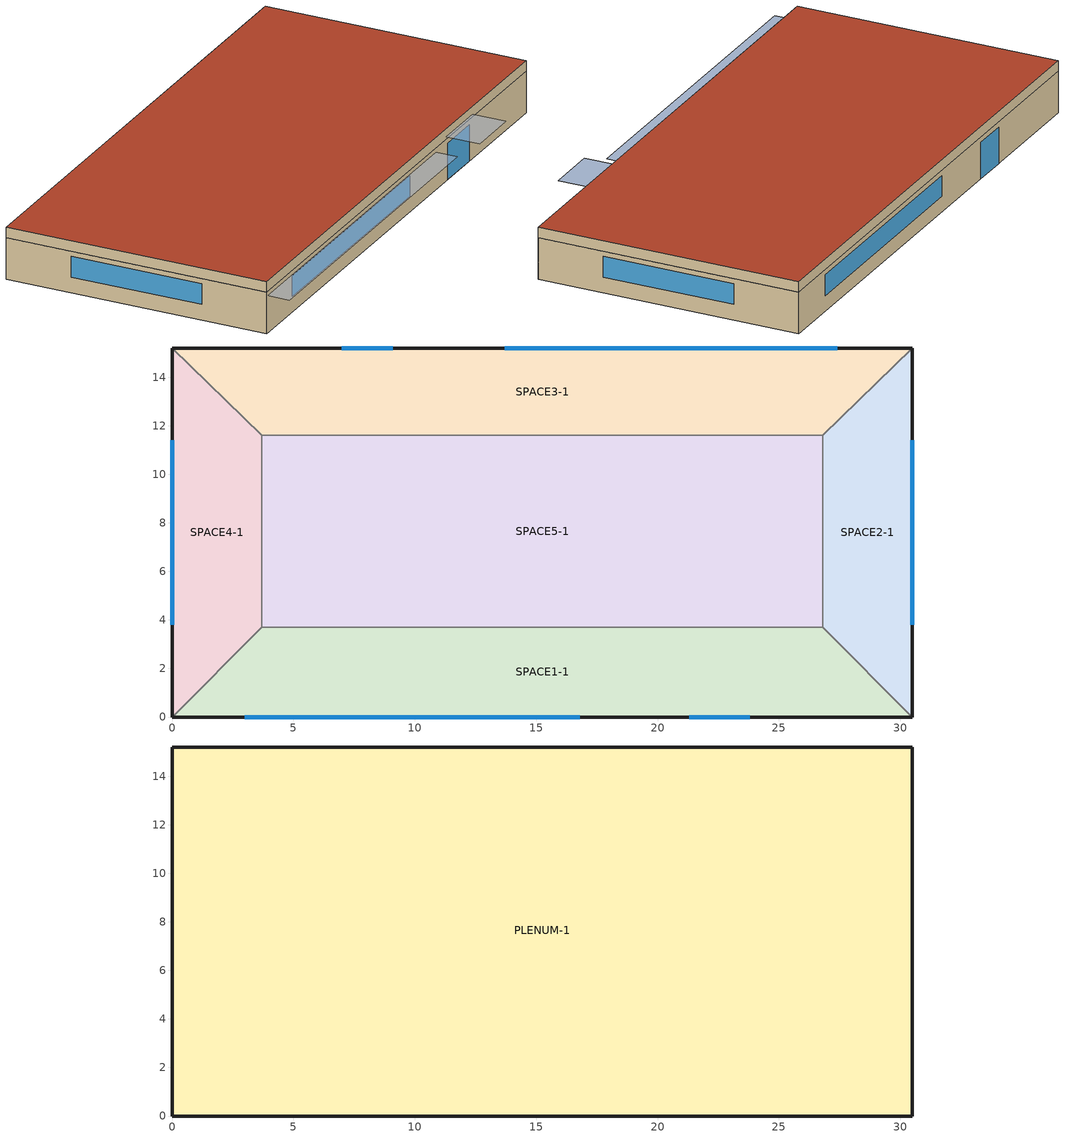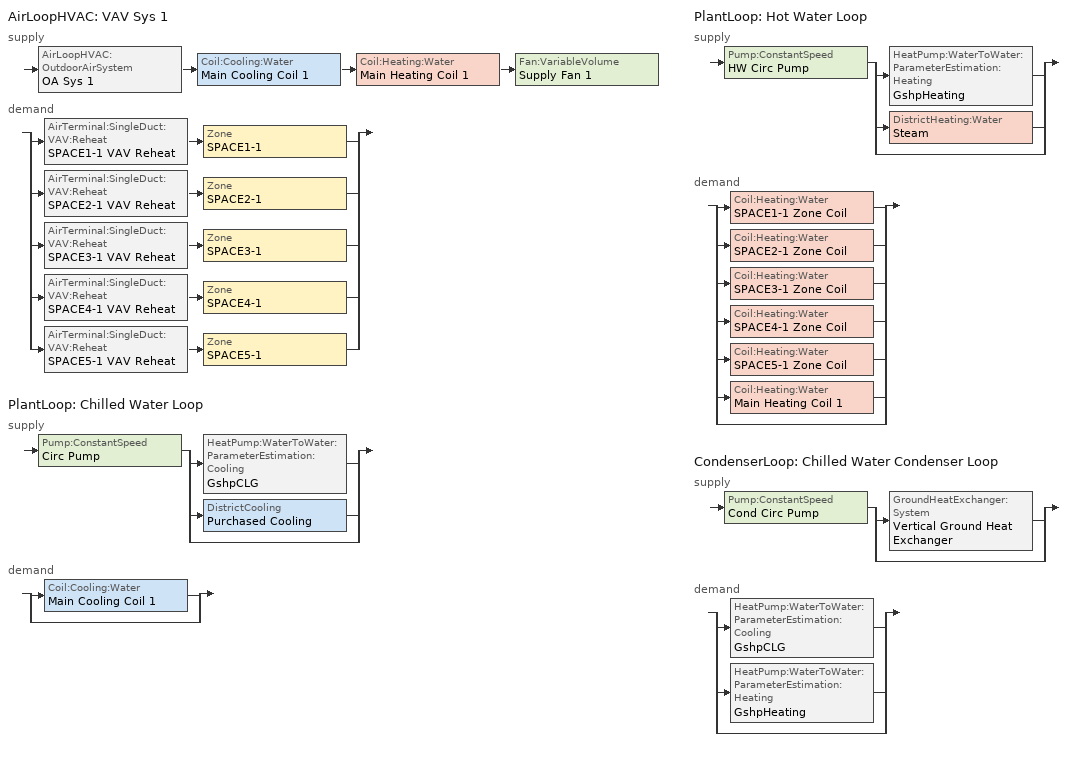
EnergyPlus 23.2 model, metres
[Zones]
SPACE3-1
 floor ground (FLOOR-SLAB-1): 26.8,11.6 3.7,11.6 0,15.2 30.5,15.2 z0
 wall outside (WALL-1): 30.5,15.2 0,15.2 z0:2.4
 wall to SPACE2-1 (INT-WALL-1): 26.8,11.6 30.5,15.2 z0:2.4
 wall to SPACE4-1 (INT-WALL-1): 0,15.2 3.7,11.6 z0:2.4
 wall to SPACE5-1 (INT-WALL-1): 3.7,11.6 26.8,11.6 z0:2.4
 window (Sgl Grey 3mm): 9.1,15.2 7,15.2 z0:2.1
 window (Dbl Clr 3mm/13mm Air): 27.4,15.2 13.7,15.2 z0.9:2.1
SPACE1-1
 floor ground (FLOOR-SLAB-1): 26.8,3.7 30.5,0 0,0 3.7,3.7 z0
 wall outside (WALL-1): 0,0 30.5,0 z0:2.4
 wall to SPACE2-1 (INT-WALL-1): 30.5,0 26.8,3.7 z0:2.4
 wall to SPACE4-1 (INT-WALL-1): 3.7,3.7 0,0 z0:2.4
 wall to SPACE5-1 (INT-WALL-1): 26.8,3.7 3.7,3.7 z0:2.4
 window (Sgl Grey 3mm): 21.3,0 23.8,0 z0:2.1
 window (Dbl Clr 3mm/13mm Air): 3,0 16.8,0 z0.9:2.1
SPACE2-1
 floor ground (FLOOR-SLAB-1): 26.8,11.6 30.5,15.2 30.5,0 26.8,3.7 z0
 wall outside (WALL-1): 30.5,0 30.5,15.2 z0:2.4
 wall to SPACE5-1 (INT-WALL-1): 26.8,11.6 26.8,3.7 z0:2.4
 window (Dbl Clr 3mm/13mm Air): 30.5,3.8 30.5,11.4 z0.9:2.1
SPACE4-1
 floor ground (FLOOR-SLAB-1): 3.7,3.7 0,0 0,15.2 3.7,11.6 z0
 wall outside (WALL-1): 0,15.2 0,0 z0:2.4
 wall to SPACE5-1 (INT-WALL-1): 3.7,3.7 3.7,11.6 z0:2.4
 window (Dbl Clr 3mm/13mm Air): 0,11.4 0,3.8 z0.9:2.1
SPACE5-1
 floor ground (FLOOR-SLAB-1): 26.8,11.6 26.8,3.7 3.7,3.7 3.7,11.6 z0
PLENUM-1
 floor to SPACE1-1 (CLNG-1): 26.8,3.7 30.5,0 0,0 3.7,3.7 z2.4
 floor to SPACE2-1 (CLNG-1): 26.8,11.6 30.5,15.2 30.5,0 26.8,3.7 z2.4
 floor to SPACE3-1 (CLNG-1): 26.8,11.6 3.7,11.6 0,15.2 30.5,15.2 z2.4
 floor to SPACE4-1 (CLNG-1): 3.7,3.7 0,0 0,15.2 3.7,11.6 z2.4
 floor to SPACE5-1 (CLNG-1): 26.8,11.6 26.8,3.7 3.7,3.7 3.7,11.6 z2.4
 wall outside (WALL-1): 30.5,15.2 0,15.2 0,0 30.5,0 30.5,15.2 z2.4:3
 roof outside (ROOF-1): 0,15.2 0,0 30.5,0 30.5,15.2 z3
shading: 0,-1.3 0,0 19.8,0 19.8,-1.3 z2.2; 21,-2 21,0 24.1,0 24.1,-2 z2.6
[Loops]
AirLoopHVAC 'VAV Sys 1'
 supply: AirLoopHVAC:OutdoorAirSystem 'OA Sys 1' > Coil:Cooling:Water 'Main Cooling Coil 1' > Coil:Heating:Water 'Main Heating Coil 1' > Fan:VariableVolume 'Supply Fan 1'
 demand: split
  | AirTerminal:SingleDuct:VAV:Reheat 'SPACE1-1 VAV Reheat' > Zone 'SPACE1-1'
  | AirTerminal:SingleDuct:VAV:Reheat 'SPACE2-1 VAV Reheat' > Zone 'SPACE2-1'
  | AirTerminal:SingleDuct:VAV:Reheat 'SPACE3-1 VAV Reheat' > Zone 'SPACE3-1'
  | AirTerminal:SingleDuct:VAV:Reheat 'SPACE4-1 VAV Reheat' > Zone 'SPACE4-1'
  | AirTerminal:SingleDuct:VAV:Reheat 'SPACE5-1 VAV Reheat' > Zone 'SPACE5-1'
PlantLoop 'Chilled Water Loop'
 supply: Pump:ConstantSpeed 'Circ Pump' > split
  | HeatPump:WaterToWater:ParameterEstimation:Cooling 'GshpCLG'
  | DistrictCooling 'Purchased Cooling'
  | bypass
 demand: split
  | Coil:Cooling:Water 'Main Cooling Coil 1'
  | bypass
PlantLoop 'Hot Water Loop'
 supply: Pump:ConstantSpeed 'HW Circ Pump' > split
  | HeatPump:WaterToWater:ParameterEstimation:Heating 'GshpHeating'
  | DistrictHeating:Water 'Steam'
  | bypass
 demand: split
  | Coil:Heating:Water 'SPACE1-1 Zone Coil'
  | Coil:Heating:Water 'SPACE2-1 Zone Coil'
  | Coil:Heating:Water 'SPACE3-1 Zone Coil'
  | Coil:Heating:Water 'SPACE4-1 Zone Coil'
  | Coil:Heating:Water 'SPACE5-1 Zone Coil'
  | Coil:Heating:Water 'Main Heating Coil 1'
  | bypass
CondenserLoop 'Chilled Water Condenser Loop'
 supply: Pump:ConstantSpeed 'Cond Circ Pump' > split
  | GroundHeatExchanger:System 'Vertical Ground Heat Exchanger'
  | bypass
 demand: split
  | HeatPump:WaterToWater:ParameterEstimation:Cooling 'GshpCLG'
  | HeatPump:WaterToWater:ParameterEstimation:Heating 'GshpHeating'
  | bypass
[Building]
Building: Loads convergence tolerance value=0.04; Maximum number of warmup days=25; Minimum number of warmup days=6; North axis=30; Solar distribution=FullExterior; Temperature convergence tolerance value=0.4; Terrain=City
[Site:GroundTemperature:BuildingSurface]
20.03, 20.03, 20.13, 20.3, 20.43, 20.52, 20.62, 20.77, 20.78, 20.55, 20.44, 20.2
[Site:GroundTemperature:Deep]
16.1, 16.1, 16.1, 16.1, 16.1, 16.1, 16.1, 16.1, 16.1, 16.1, 16.1, 16.1
[Site:GroundTemperature:Undisturbed:KusudaAchenbach]
Vertical Ground Heat Exchanger Ground Temps: 3.2, 13.375, 8, 920, 2551.09, 0.692626
[Site:Location]
CHICAGO_IL_USA TMY2-94846: Elevation=190; Latitude=41.78; Longitude=-87.75; Time zone=-6
[SizingPeriod:DesignDay] Barometric pressure=99063; Day of month=21; Daylight saving time indicator=No; Humidity condition type=WetBulb; Rain indicator=No; Snow indicator=No; Solar model indicator=ASHRAEClearSky
Name | Daily dry bulb temperature range | Day type | Maximum dry bulb temperature | Month | Sky clearness | Wetbulb or dewpoint at maximum dry bulb | Wind direction | Wind speed
CHICAGO_IL_USA Annual Cooling 1% Design Conditions DB/MCWB | 10.7 | SummerDesignDay | 31.5 | 7 | 1 | 23 | 230 | 5.3
CHICAGO_IL_USA Annual Heating 99% Design Conditions DB | 0 | WinterDesignDay | -17.3 | 1 | 0 | -17.3 | 270 | 4.9
[Construction]
CLNG-1: MAT-CLNG-1
Dbl Clr 3mm/13mm Air: CLEAR 3MM, AIR 13MM, CLEAR 3MM
FLOOR-SLAB-1: CC03
INT-WALL-1: GP02, AL21, GP02
ROOF-1: RG01, BR01, IN46, WD01
Sgl Grey 3mm: GREY 3MM
WALL-1: WD01, PW03, IN02, GP01
[Material] Thermal absorptance=0.9
Name | Conductivity | Density | Roughness | Solar absorptance | Specific heat | Thickness | Visible absorptance
BR01 | 0.162 | 1121 | VeryRough | 0.7 | 1464 | 0.0095 | 0.7
CC03 | 1.31 | 2243 | MediumRough | 0.65 | 837 | 0.1016 | 0.65
GP01 | 0.16 | 801 | MediumSmooth | 0.75 | 837 | 0.0127 | 0.75
GP02 | 0.16 | 801 | MediumSmooth | 0.75 | 837 | 0.0159 | 0.75
IN02 | 0.043 | 10 | Rough | 0.75 | 837 | 0.0901 | 0.75
IN46 | 0.023 | 24 | VeryRough | 0.5 | 1590 | 0.0762 | 0.5
PW03 | 0.115 | 545 | MediumSmooth | 0.78 | 1213 | 0.0127 | 0.78
RG01 | 1.442 | 881 | Rough | 0.65 | 1674 | 0.0127 | 0.65
WD01 | 0.115 | 513 | MediumSmooth | 0.78 | 1381 | 0.0191 | 0.78
[Material:AirGap]
AL21: Thermal resistance=0.157
[Material:NoMass]
MAT-CLNG-1: Roughness=Rough; Solar absorptance=0.65; Thermal absorptance=0.65; Thermal resistance=0.652259; Visible absorptance=0.65
[WindowMaterial:Gas]
AIR 13MM: Gas type=Air; Thickness=0.0127
[WindowMaterial:Glazing] Back side infrared hemispherical emissivity=0.84; Conductivity=0.9; Front side infrared hemispherical emissivity=0.84; Infrared transmittance at normal incidence=0; Optical data type=SpectralAverage; Thickness=0.003
Name | Back side solar reflectance at normal incidence | Back side visible reflectance at normal incidence | Front side solar reflectance at normal incidence | Front side visible reflectance at normal incidence | Solar transmittance at normal incidence | Visible transmittance at normal incidence
CLEAR 3MM | 0.075 | 0.081 | 0.075 | 0.081 | 0.837 | 0.898
GREY 3MM | 0.061 | 0.061 | 0.061 | 0.061 | 0.626 | 0.611
[AirLoopHVAC]
VAV Sys 1: Design supply air flow rate=Autosize
[AirLoopHVAC:ReturnPlenum]
Return-Plenum-1: Zone=PLENUM-1
[AirTerminal:SingleDuct:VAV:Reheat] Availability schedule=ReheatCoilAvailSched; Constant minimum air flow fraction=0.3; Convergence tolerance=0.001; Damper heating action=ReverseWithLimits; Maximum air flow rate=Autosize; Maximum flow fraction during reheat=Autosize; Maximum flow per zone floor area during reheat=Autosize; Maximum hot water or steam flow rate=0.002; Minimum hot water or steam flow rate=0; Zone minimum air flow input method=Constant
Name | Reheat coil
SPACE1-1 VAV Reheat | SPACE1-1 Zone Coil
SPACE2-1 VAV Reheat | SPACE2-1 Zone Coil
SPACE3-1 VAV Reheat | SPACE3-1 Zone Coil
SPACE4-1 VAV Reheat | SPACE4-1 Zone Coil
SPACE5-1 VAV Reheat | SPACE5-1 Zone Coil
[AvailabilityManager:Scheduled]
VAV Sys 1 Avail: Schedule=FanAvailSched
[Coil:Cooling:Water]
Main Cooling Coil 1: Availability schedule=CoolingCoilAvailSched; Design air flow rate=2.284; Design inlet air humidity ratio=0.0167; Design inlet air temperature=26.667; Design inlet water temperature=7.222; Design outlet air humidity ratio=0.0099; Design outlet air temperature=14.389; Design water flow rate=0.0033; Heat exchanger configuration=CrossFlow; Type of analysis=SimpleAnalysis
[Coil:Heating:Water] Availability schedule=ReheatCoilAvailSched; Performance input method=UFactorTimesAreaAndDesignWaterFlowRate; Rated capacity=Autosize; Rated inlet air temperature=16.6; Rated inlet water temperature=82.2; Rated outlet air temperature=32.2; Rated outlet water temperature=71.1; U factor times area value=5000
Name | Maximum water flow rate
Main Heating Coil 1 | 0.0043
SPACE1-1 Zone Coil; SPACE2-1 Zone Coil; SPACE3-1 Zone Coil; SPACE4-1 Zone Coil; SPACE5-1 Zone Coil | 0.002
[CondenserEquipmentList]
All Towers: Vertical Ground Heat Exchanger, GroundHeatExchanger:System
[CondenserEquipmentOperationSchemes]
Tower Loop Operation: Control scheme 1=Year Round Tower Operation; Control scheme 1 schedule=ON
[CondenserLoop]
Chilled Water Condenser Loop: Condenser equipment operation scheme=Tower Loop Operation; Condenser loop volume=5; Fluid type=Water; Load distribution scheme=SequentialLoad; Maximum loop flow rate=0.0033; Maximum loop temperature=80; Minimum loop flow rate=0; Minimum loop temperature=10
[Controller:OutdoorAir]
OA Controller 1: Economizer control action type=ModulateFlow; Economizer control type=FixedDryBulb; Economizer maximum limit dry bulb temperature=19; Economizer minimum limit dry bulb temperature=4; Lockout type=NoLockout; Maximum outdoor air flow rate=Autosize; Minimum limit type=FixedMinimum; Minimum outdoor air flow rate=Autosize; Minimum outdoor air schedule=Min OA Sched
[Controller:WaterCoil] Actuator variable=Flow; Control variable=Temperature; Controller convergence tolerance=0.002; Minimum actuated flow=0
Name | Action | Maximum actuated flow
Central Cooling Coil Contoller 1 | Reverse | 0.0033
Central Heating Coil Contoller 1 | Normal | 0.0043
[DesignSpecification:OutdoorAir] Outdoor air flow per person=0.00944; Outdoor air flow per zone=0; Outdoor air flow per zone floor area=0; Outdoor air method=Flow/Person
SZ DSOA SPACE1-1; SZ DSOA SPACE2-1; SZ DSOA SPACE3-1; SZ DSOA SPACE4-1; SZ DSOA SPACE5-1
[DistrictCooling]
Purchased Cooling: Nominal capacity=680000
[DistrictHeating:Water]
Steam: Nominal capacity=1000000
[ElectricEquipment] Design level calculation method=EquipmentLevel; Fraction latent=0; Fraction lost=0; Fraction radiant=0.3; Schedule=EQUIP-1
Name | Design level | Zone or zonelist or space or spacelist
SPACE1-1 ElecEq 1 | 1056 | SPACE1-1
SPACE2-1 ElecEq 1 | 456 | SPACE2-1
SPACE3-1 ElecEq 1 | 1056 | SPACE3-1
SPACE4-1 ElecEq 1 | 456 | SPACE4-1
SPACE5-1 ElecEq 1 | 1976 | SPACE5-1
[Fan:VariableVolume]
Supply Fan 1: Availability schedule=FanAvailSched; Fan power coefficient 1=0.350712; Fan power coefficient 2=0.308505; Fan power coefficient 3=-0.541374; Fan power coefficient 4=0.871988; Fan power coefficient 5=0; Fan power minimum flow fraction=0.25; Fan power minimum flow rate input method=Fraction; Fan total efficiency=0.7; Maximum flow rate=Autosize; Motor efficiency=0.9; Motor in airstream fraction=1; Pressure rise=600
[GroundHeatExchanger:ResponseFactors]
Vertical Ground Heat Exchanger g-functions: G function reference ratio=0.0005; G function g value 1=-0.348322; G function ln t ts value 1=-15.2996; G function g value 2=0.022208; G function ln t ts value 2=-14.201; G function g value 3=0.412345; G function ln t ts value 3=-13.2202; G function g value 4=0.867498; G function ln t ts value 4=-12.2086; G function g value 5=1.357839; G function ln t ts value 5=-11.1888; G function g value 6=1.852024; G function ln t ts value 6=-10.1816; G function g value 7=2.345656; G function ln t ts value 7=-9.1815; G function g value 8=2.593958; G function ln t ts value 8=-8.6809; G function g value 9=2.679; G function ln t ts value 9=-8.5; G function g value 10=3.023; G function ln t ts value 10=-7.8; G function g value 11=3.32; G function ln t ts value 11=-7.2; G function g value 12=3.681; G function ln t ts value 12=-6.5; G function g value 13=4.071; G function ln t ts value 13=-5.9; G function g value 14=4.828; G function ln t ts value 14=-5.2; G function g value 15=6.253; G function ln t ts value 15=-4.5; G function g value 16=7.894; G function ln t ts value 16=-3.963; G function g value 17=11.82; G function ln t ts value 17=-3.27; G function g value 18=15.117; G function ln t ts value 18=-2.864; G function g value 19=18.006; G function ln t ts value 19=-2.577; G function g value 20=22.887; G function ln t ts value 20=-2.171; G function g value 21=26.924; G function ln t ts value 21=-1.884; G function g value 22=38.004; G function ln t ts value 22=-1.191; G function g value 23=49.919; G function ln t ts value 23=-0.497; G function g value 24=53.407; G function ln t ts value 24=-0.274; G function g value 25=56.632; G function ln t ts value 25=-0.051; G function g value 26=59.825; G function ln t ts value 26=0.196; G function g value 27=62.349; G function ln t ts value 27=0.419; G function g value 28=64.524; G function ln t ts value 28=0.642; G function g value 29=66.412; G function ln t ts value 29=0.873; G function g value 30=67.993; G function ln t ts value 30=1.112; G function g value 31=69.162; G function ln t ts value 31=1.335; G function g value 32=70.476; G function ln t ts value 32=1.679; G function g value 33=71.361; G function ln t ts value 33=2.028; G function g value 34=71.79; G function ln t ts value 34=2.275; G function g value 35=72.511; G function ln t ts value 35=3.003; Ghe vertical properties object=Vertical Ground Heat Exchanger Props; Number of boreholes=120
[GroundHeatExchanger:System]
Vertical Ground Heat Exchanger: Design flow rate=0.0033; Ghe vertical responsefactors object=Vertical Ground Heat Exchanger g-functions; Ground thermal conductivity=0.692626; Ground thermal heat capacity=2.347e+06; Undisturbed ground temperature model=Vertical Ground Heat Exchanger Ground Temps; Undisturbed ground temperature model type=Site:GroundTemperature:Undisturbed:KusudaAchenbach
[GroundHeatExchanger:Vertical:Properties]
Vertical Ground Heat Exchanger Props: Borehole diameter=0.127016; Borehole length=76.2; Depth of top of borehole=1; Grout thermal conductivity=0.692626; Grout thermal heat capacity=3.9e+06; Pipe outer diameter=0.0266667; Pipe thermal conductivity=0.391312; Pipe thermal heat capacity=1.542e+06; Pipe thickness=0.00241285; U tube distance=0.051225
[HeatPump:WaterToWater:ParameterEstimation:Cooling]
GshpCLG: Compressor clearance factor=0.05469; Compressor suction and discharge pressure drop=92156.2; Constant part of electromechanical power losses=2803.9; High pressure cut off=0; Load side flow rate=0.003; Load side heat transfer coefficient=7761; Loss factor=0.699; Low pressure cut off=0; Maximum part load ratio=1; Minimum part load ratio=0; Nominal capacity=45000; Nominal cop=3.5; Optimum part load ratio=1; Piston displacement=0.012544; Source side flow rate=0.003; Source side heat transfer coefficient=3998; Superheating=4.8907
[HeatPump:WaterToWater:ParameterEstimation:Heating]
GshpHeating: Compressor clearance factor=0.05469; Compressor suction and discharge pressure drop=92156.2; Constant part of electromechanical power losses=2803.9; High pressure cut off=0; Load side flow rate=0.003; Load side heat transfer coefficient=7761; Loss factor=0.699; Low pressure cut off=0; Maximum part load ratio=1; Minimum part load ratio=0; Nominal capacity=50000; Nominal cop=3.5; Optimum part load ratio=1; Piston displacement=0.012544; Source side flow rate=0.003; Source side heat transfer coefficient=3998; Superheating=4.8907
[Lights] Design level calculation method=LightingLevel; End use subcategory=GeneralLights; Fraction radiant=0.59; Fraction replaceable=0; Fraction visible=0.2; Return air fraction=0.2; Schedule=LIGHTS-1
Name | Lighting level | Zone or zonelist or space or spacelist
SPACE1-1 Lights 1 | 1584 | SPACE1-1
SPACE2-1 Lights 1 | 684 | SPACE2-1
SPACE3-1 Lights 1 | 1584 | SPACE3-1
SPACE4-1 Lights 1 | 684 | SPACE4-1
SPACE5-1 Lights 1 | 2964 | SPACE5-1
[People] Activity level schedule=ActSchd; Fraction radiant=0.3; Number of people calculation method=People; Number of people schedule=OCCUPY-1
Name | Number of people | Zone or zonelist or space or spacelist
SPACE1-1 People 1 | 11 | SPACE1-1
SPACE2-1 People 1 | 5 | SPACE2-1
SPACE3-1 People 1 | 11 | SPACE3-1
SPACE4-1 People 1 | 5 | SPACE4-1
SPACE5-1 People 1 | 20 | SPACE5-1
[PlantEquipmentList]
GSHP and Purchased Cooling: GshpCLG, HeatPump:WaterToWater:ParameterEstimation:Cooling, Purchased Cooling, DistrictCooling
GSHP plant: GshpHeating, HeatPump:WaterToWater:ParameterEstimation:Heating, Steam, DistrictHeating:Water
Purchased Cooling Only: Purchased Cooling, DistrictCooling
Purchased Heating Plant: Steam, DistrictHeating:Water
[PlantEquipmentOperation:CoolingLoad] Load range 1 lower limit=0
Name | Load range 1 upper limit | Range 1 equipment list
Summer Cooling Operation | 500000 | GSHP and Purchased Cooling
Winter Cooling Operation | 900000 | Purchased Cooling Only
[PlantEquipmentOperation:HeatingLoad] Load range 1 lower limit=0
Name | Load range 1 upper limit | Range 1 equipment list | Load range 2 lower limit | Load range 2 upper limit | Range 2 equipment list
Summer Heating Operation | 9999999 | Purchased Heating Plant
Winter Heating Operation | 45000 | GSHP plant | 45000 | 9999999 | Purchased Heating Plant
[PlantEquipmentOperation:Uncontrolled]
Year Round Tower Operation: Equipment list=All Towers
[PlantEquipmentOperationSchemes]
Name | Control scheme 1 | Control scheme 1 schedule | Control scheme 2 | Control scheme 2 schedule
CW Loop Operation | Summer Cooling Operation | Summer On | Winter Cooling Operation | Winter On
Hot Loop Operation | Winter Heating Operation | winter on | Summer Heating Operation | summer on
[PlantLoop] Fluid type=Water; Load distribution scheme=Optimal; Minimum loop flow rate=0; Plant loop volume=5
Name | Maximum loop flow rate | Maximum loop temperature | Minimum loop temperature | Plant equipment operation scheme
Chilled Water Loop | 0.0033 | 98 | 1 | CW Loop Operation
Hot Water Loop | 0.0043 | 100 | 10 | Hot Loop Operation
[Pump:ConstantSpeed] Design pump head=5000; Fraction of motor inefficiencies to fluid stream=0; Motor efficiency=0.87; Pump control type=Continuous
Name | Design flow rate | Design power consumption
Circ Pump; Cond Circ Pump | 0.0033 | 25
HW Circ Pump | 0.0043 | 35
[SetpointManager:FollowGroundTemperature]
MyCondenserControl: Control variable=Temperature; Maximum setpoint temperature=80; Minimum setpoint temperature=10; Offset temperature difference=0; Setpoint node or nodelist=Condenser Supply Outlet Node
[SetpointManager:MixedAir]
Mixed Air Temp Manager 1: Control variable=Temperature; Setpoint node or nodelist=Main Branch SetPoint Node List
[SetpointManager:Scheduled] Control variable=Temperature
Name | Schedule | Setpoint node or nodelist
Chilled Water Loop Setpoint Manager | CW Loop Temp Schedule | Chilled Water Loop Setpoint Node List
Hot Water Loop Setpoint Manager | HW Loop Temp Schedule | Hot Water Loop Setpoint Node List
Supply Air Temp Manager 1 | Seasonal Reset Supply Air Temp Sch | VAV Sys 1 Outlet Node
[Sizing:System]
VAV Sys 1: 100 outdoor air in cooling=No; 100 outdoor air in heating=No; Central cooling capacity control method=VAV; Central cooling design supply air humidity ratio=0.008; Central cooling design supply air temperature=12.8; Central heating design supply air humidity ratio=0.008; Central heating design supply air temperature=16.7; Central heating maximum system air flow ratio=0.3; Cooling design capacity=Autosize; Cooling design capacity method=CoolingDesignCapacity; Cooling supply air flow rate=0; Cooling supply air flow rate method=DesignDay; Design outdoor air flow rate=Autosize; Heating design capacity=Autosize; Heating design capacity method=HeatingDesignCapacity; Heating supply air flow rate=0; Heating supply air flow rate method=DesignDay; Precool design humidity ratio=0.008; Precool design temperature=11; Preheat design humidity ratio=0.008; Preheat design temperature=7; Type of load to size on=Sensible; Type of zone sum to use=NonCoincident; Zone maximum outdoor air fraction=1
[Sizing:Zone] Account for dedicated outdoor air system=No; Cooling design air flow method=DesignDay; Cooling design air flow rate=0; Dedicated outdoor air high setpoint temperature for design=Autosize; Dedicated outdoor air low setpoint temperature for design=Autosize; Dedicated outdoor air system control strategy=NeutralSupplyAir; Heating design air flow method=DesignDay; Heating design air flow rate=0; Zone cooling design supply air humidity ratio=0.009; Zone cooling design supply air temperature=14; Zone cooling design supply air temperature input method=SupplyAirTemperature; Zone cooling sizing factor=0; Zone heating design supply air humidity ratio=0.004; Zone heating design supply air temperature=50; Zone heating design supply air temperature input method=SupplyAirTemperature; Zone heating sizing factor=0
Name | Design specification outdoor air object
SPACE1-1 | SZ DSOA SPACE1-1
SPACE2-1 | SZ DSOA SPACE2-1
SPACE3-1 | SZ DSOA SPACE3-1
SPACE4-1 | SZ DSOA SPACE4-1
SPACE5-1 | SZ DSOA SPACE5-1
[ThermostatSetpoint:DualSetpoint]
DualSetPoint: Cooling setpoint temperature schedule=Clg-SetP-Sch; Heating setpoint temperature schedule=Htg-SetP-Sch
[ThermostatSetpoint:SingleCooling]
CoolingSetpoint: Setpoint temperature schedule=Clg-SetP-Sch
[ThermostatSetpoint:SingleHeating]
HeatingSetpoint: Setpoint temperature schedule=Htg-SetP-Sch
[Zone] Multiplier=1; Type=1
Name | Ceiling height | Volume
PLENUM-1 | 0.6096 | 283.2
SPACE1-1; SPACE3-1 | 2.4384 | 239.247
SPACE2-1; SPACE4-1 | 2.4384 | 103.311
SPACE5-1 | 2.4384 | 447.683
[ZoneControl:Thermostat] Control 1=CoolingSetPoint; Control 2=HeatingSetpoint; Control 3=DualSetPoint; Control type schedule=Zone Control Type Sched
Name | Zone or zonelist
SPACE1-1 Control | SPACE1-1
SPACE2-1 Control | SPACE2-1
SPACE3-1 Control | SPACE3-1
SPACE4-1 Control | SPACE4-1
SPACE5-1 Control | SPACE5-1
[Zone equipment]
SPACE1-1: SPACE1-1 VAV Reheat
SPACE2-1: SPACE2-1 VAV Reheat
SPACE3-1: SPACE3-1 VAV Reheat
SPACE4-1: SPACE4-1 VAV Reheat
SPACE5-1: SPACE5-1 VAV Reheat
[ZoneInfiltration:DesignFlowRate] Constant term coefficient=0; Design flow rate calculation method=Flow/Zone; Schedule=INFIL-SCH; Temperature term coefficient=0; Velocity squared term coefficient=0; Velocity term coefficient=0.2237
Name | Design flow rate | Zone or zonelist or space or spacelist
SPACE1-1 Infil 1 | 0.0167 | SPACE1-1
SPACE2-1 Infil 1 | 0.00717 | SPACE2-1
SPACE3-1 Infil 1 | 0.0167 | SPACE3-1
SPACE4-1 Infil 1 | 0.00717 | SPACE4-1
SPACE5-1 Infil 1 | 0.031089 | SPACE5-1
[Schedule:Compact]
ActSchd: Through: 12/31, For: AllDays, Until: 24:00, 117.24
CW Loop Temp Schedule: Through: 12/31, For: AllDays, Until: 24:00, 7.22
Clg-SetP-Sch: Through: 12/31, For: SummerDesignDay, Until: 24:00, 23.9, For: WinterDesignDay, Until: 24:00, 40, For: WeekDays, Until: 7:00, 40, Until: 18:00, 23.9, Until: 24:00, 40, For: WeekEnds Holiday, Until: 7:00, 40, Until: 13:00, 23.9, Until: 24:00, 32.2, For: AllOtherDays, Until: 7:00, 40, Until: 18:00, 23.9, Until: 24:00, 40
CoolingCoilAvailSched: Through: 3/31, For: AllDays, Until: 24:00, 0, Through: 9/30, For: WeekDays, Until: 7:00, 0, Until: 17:00, 1, Until: 24:00, 0, For: SummerDesignDay WinterDesignDay, Until: 24:00, 1, For: AllOtherDays, Until: 24:00, 0, Through: 12/31, For: AllDays, Until: 24:00, 0
EQUIP-1: Through: 12/31, For: WeekDays SummerDesignDay CustomDay1 CustomDay2, Until: 8:00, 0.02, Until: 9:00, 0.4, Until: 14:00, 0.9, Until: 15:00, 0.8, Until: 16:00, 0.7, Until: 18:00, 0.5, Until: 20:00, 0.3, Until: 24:00, 0.02, For: Weekends WinterDesignDay Holiday, Until: 24:00, 0.2
FanAvailSched; ReheatCoilAvailSched: Through: 3/31, For: AllDays, Until: 24:00, 1, Through: 9/30, For: WeekDays, Until: 7:00, 0, Until: 17:00, 1, Until: 24:00, 0, For: SummerDesignDay WinterDesignDay, Until: 24:00, 1, For: AllOtherDays, Until: 24:00, 0, Through: 12/31, For: AllDays, Until: 24:00, 1
HW Loop Temp Schedule: Through: 12/31, For: AllDays, Until: 24:00, 82
Htg-SetP-Sch: Through: 12/31, For: SummerDesignDay, Until: 24:00, 12.8, For: WinterDesignDay, Until: 24:00, 21.1, For: WeekDays, Until: 7:00, 12.8, Until: 18:00, 21.1, Until: 24:00, 12.8, For: WeekEnds Holiday, Until: 7:00, 12.8, Until: 13:00, 21.1, Until: 24:00, 12.8, For: AllOtherDays, Until: 7:00, 12.8, Until: 18:00, 21.1, Until: 24:00, 12.8
INFIL-SCH: Through: 3/31, For: AllDays, Until: 24:00, 1, Through: 10/31, For: AllDays, Until: 24:00, 0, Through: 12/31, For: AllDays, Until: 24:00, 1
LIGHTS-1: Through: 12/31, For: WeekDays SummerDesignDay CustomDay1 CustomDay2, Until: 8:00, 0.05, Until: 9:00, 0.9, Until: 10:00, 0.95, Until: 11:00, 1, Until: 12:00, 0.95, Until: 13:00, 0.8, Until: 14:00, 0.9, Until: 18:00, 1, Until: 19:00, 0.6, Until: 21:00, 0.2, Until: 24:00, 0.05, For: Weekends WinterDesignDay Holiday, Until: 24:00, 0.05
Min OA Sched: Through: 12/31, For: Weekdays, Until: 6:00, 0.02, Until: 18:00, 1, Until: 24:00, 0.02, For: AllOtherDays, Until: 24:00, 0.02
OCCUPY-1: Through: 12/31, For: WeekDays SummerDesignDay CustomDay1 CustomDay2, Until: 8:00, 0, Until: 11:00, 1, Until: 12:00, 0.8, Until: 13:00, 0.4, Until: 14:00, 0.8, Until: 18:00, 1, Until: 19:00, 0.5, Until: 21:00, 0.1, Until: 24:00, 0, For: Weekends WinterDesignDay Holiday, Until: 24:00, 0
On: Through: 12/31, For: AllDays, Until: 24:00, 1
Seasonal Reset Supply Air Temp Sch: Through: 3/31, For: AllDays, Until: 24:00, 16, Through: 9/30, For: AllDays, Until: 24:00, 13, Through: 12/31, For: AllDays, Until: 24:00, 16
Summer On: Through: 4/30, For: AllDays, Until: 24:00, 0, Through: 9/30, For: AllDays, Until: 24:00, 1, Through: 12/31, For: AllDays, Until: 24:00, 0
Winter On: Through: 4/30, For: AllDays, Until: 24:00, 1, Through: 9/30, For: AllDays, Until: 24:00, 0, Through: 12/31, For: AllDays, Until: 24:00, 1
Zone Control Type Sched: Through: 12/31, For: SummerDesignDay, Until: 24:00, 2, For: WinterDesignDay, Until: 24:00, 1, For: AllOtherDays, Until: 24:00, 4
